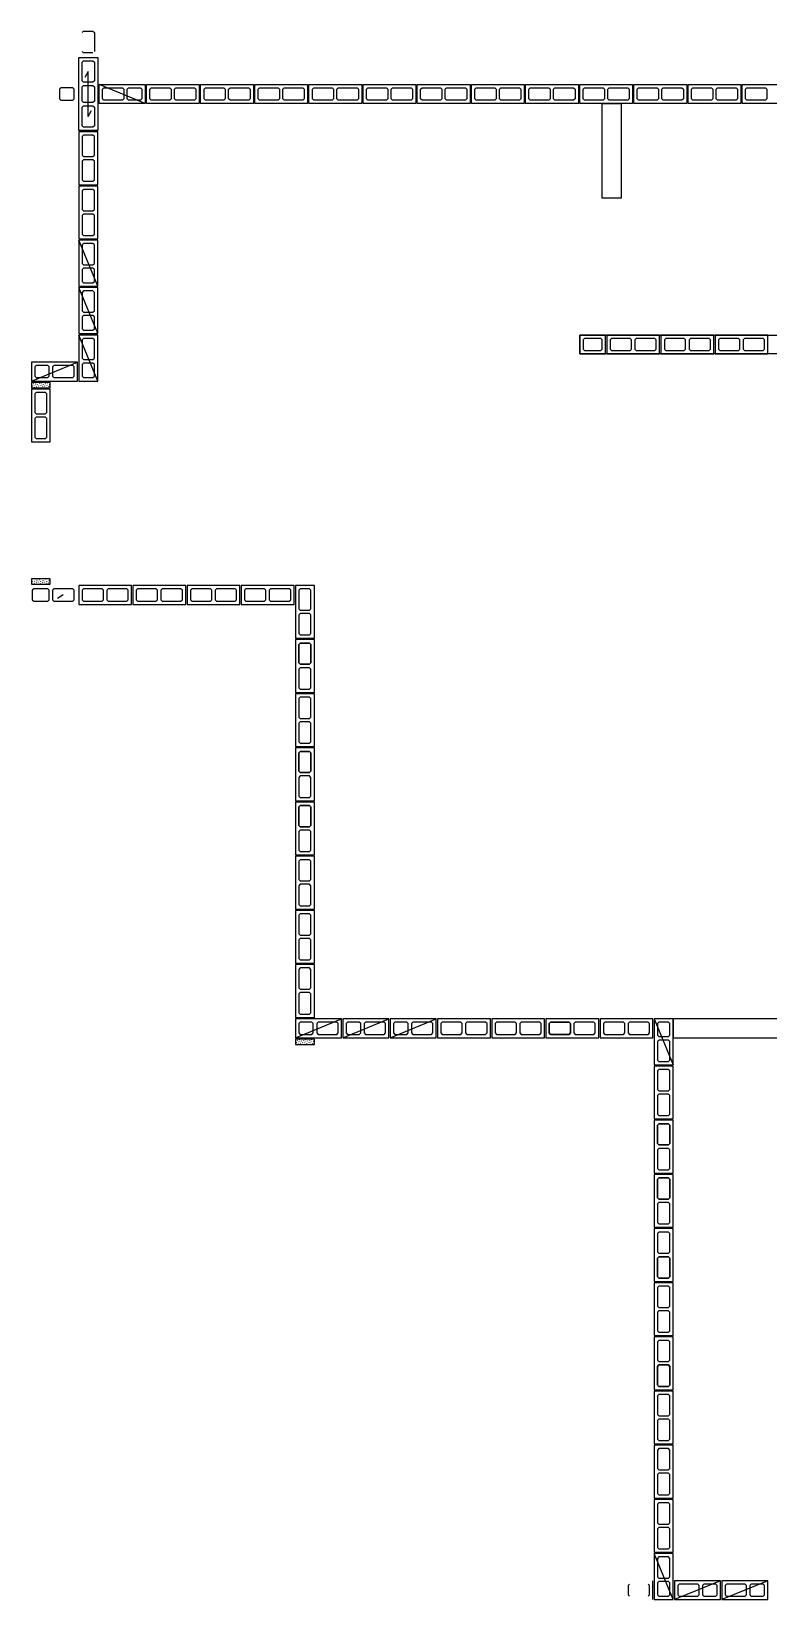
# Model space of a CAD drawing. Header units: metres. Extents: x 4.9 to 18, y -11.1 to 0.5.
# Drawn here: x 4.93 to 10.37, y -11.12 to 0.46 of the extents above; entities that cross this region are included whole.
import ezdxf

# ---------------------------------------------------------------- set-up
doc = ezdxf.new("R2010")
doc.units = ezdxf.units.M
doc.layers.add('ESTRUTURA - ARQ-STA - BLOCOS_ESTRUTURAIS', color=250, linetype='Continuous')
doc.layers.add('F2_LAZOS_ALVENARIA', color=7, linetype='Continuous')

msp = doc.modelspace()

# ---------------------------------------------------------------- linework, layer by layer
at = {"layer": 'ESTRUTURA - ARQ-STA - BLOCOS_ESTRUTURAIS'}
for p, q in [((5.35, 0.166), (5.325, 0.123)), ((5.35, -0.166), (5.35, 0.166)), ((5.77, -0.07), (5.43, 0.07)), ((5.35, -0.166), (5.375, -0.123)), ((5.42, -1.42), (5.28, -1.08)), ((5.42, -1.77), (5.28, -1.43)), ((5.42, -2.12), (5.28, -1.78)), ((4.93, -2.12), (5.27, -1.98)), ((4.93, -2.146), (4.93, -2.146)), ((4.93, -2.168), (4.93, -2.168)), ((4.936, -2.13), (4.936, -2.13)), ((4.938, -2.132), (4.938, -2.132)), ((4.939, -2.155), (4.94, -2.157)), ((4.944, -2.138), (4.946, -2.14)), ((4.95, -2.166), (4.951, -2.168)), ((4.955, -2.149), (4.957, -2.151)), ((4.958, -2.13), (4.958, -2.13)), ((4.961, -2.133), (4.963, -2.135)), ((4.966, -2.161), (4.968, -2.162)), ((4.969, -2.141), (4.969, -2.141)), ((4.972, -2.144), (4.974, -2.146)), ((4.98, -2.13), (4.98, -2.13)), ((4.983, -2.155), (4.985, -2.157)), ((4.989, -2.139), (4.991, -2.141)), ((4.994, -2.167), (4.996, -2.168)), ((5, -2.15), (5.002, -2.152)), ((5.002, -2.13), (5.002, -2.13)), ((5.005, -2.133), (5.007, -2.135)), ((5.011, -2.161), (5.013, -2.163)), ((5.017, -2.144), (5.018, -2.146)), ((5.024, -2.13), (5.024, -2.13)), ((5.028, -2.156), (5.03, -2.157)), ((5.031, -2.159), (5.031, -2.159)), ((5.033, -2.139), (5.035, -2.141)), ((5.039, -2.167), (5.041, -2.169)), ((5.044, -2.15), (5.046, -2.152)), ((5.046, -2.13), (5.046, -2.13)), ((5.05, -2.133), (5.051, -2.135)), ((5.056, -2.161), (5.057, -2.163)), ((5.061, -2.145), (5.063, -2.146)), ((5.062, -2.168), (5.062, -2.168)), ((5.068, -2.13), (5.068, -2.13)), ((4.938, -3.582), (4.938, -3.582)), ((4.944, -3.589), (4.943, -3.587)), ((4.961, -3.583), (4.959, -3.581)), ((4.989, -3.589), (4.987, -3.587)), ((5.005, -3.583), (5.004, -3.582)), ((5.033, -3.589), (5.032, -3.588)), ((5.05, -3.584), (5.048, -3.582)), ((5.07, -3.582), (5.07, -3.582)), ((4.932, -3.62), (4.932, -3.62)), ((4.939, -3.605), (4.937, -3.604)), ((4.95, -3.617), (4.948, -3.615)), ((4.956, -3.6), (4.954, -3.598)), ((4.954, -3.62), (4.954, -3.62)), ((4.967, -3.611), (4.965, -3.609)), ((4.969, -3.591), (4.969, -3.591)), ((4.972, -3.594), (4.97, -3.593)), ((4.976, -3.62), (4.976, -3.62)), ((4.983, -3.606), (4.982, -3.604)), ((4.995, -3.617), (4.993, -3.615)), ((5, -3.6), (4.998, -3.598)), ((4.998, -3.62), (4.998, -3.62)), ((5.011, -3.611), (5.009, -3.609)), ((5.017, -3.595), (5.015, -3.593)), ((5.02, -3.62), (5.02, -3.62)), ((5.028, -3.606), (5.026, -3.604)), ((5.031, -3.609), (5.031, -3.609)), ((5.039, -3.617), (5.037, -3.615)), ((5.042, -3.62), (5.042, -3.62)), ((5.045, -3.601), (5.043, -3.599)), ((5.056, -3.612), (5.054, -3.61)), ((5.061, -3.595), (5.06, -3.593)), ((5.062, -3.618), (5.062, -3.618)), ((5.064, -3.62), (5.064, -3.62)), ((5.07, -3.604), (5.07, -3.604)), ((5.166, -3.7), (5.123, -3.725)), ((6.88, -6.97), (7.22, -6.83)), ((7.23, -6.97), (7.57, -6.83)), ((7.58, -6.97), (7.92, -6.83)), ((9.53, -6.83), (9.67, -7.17)), ((6.88, -6.996), (6.88, -6.996)), ((6.88, -7.018), (6.88, -7.018)), ((6.886, -6.98), (6.886, -6.98)), ((6.888, -6.982), (6.888, -6.982)), ((6.888, -7.005), (6.89, -7.007)), ((6.894, -6.988), (6.896, -6.99)), ((6.9, -7.016), (6.901, -7.018)), ((6.905, -6.999), (6.907, -7.001)), ((6.908, -6.98), (6.908, -6.98)), ((6.911, -6.983), (6.912, -6.985)), ((6.916, -7.011), (6.918, -7.012)), ((6.919, -6.991), (6.919, -6.991)), ((6.922, -6.994), (6.924, -6.996)), ((6.93, -6.98), (6.93, -6.98)), ((6.933, -7.005), (6.935, -7.007)), ((6.939, -6.989), (6.94, -6.991)), ((6.944, -7.017), (6.946, -7.018)), ((6.95, -7), (6.952, -7.002)), ((6.952, -6.98), (6.952, -6.98)), ((6.955, -6.983), (6.957, -6.985)), ((6.961, -7.011), (6.963, -7.013)), ((6.967, -6.994), (6.968, -6.996)), ((6.974, -6.98), (6.974, -6.98)), ((6.978, -7.006), (6.979, -7.007)), ((6.981, -7.009), (6.981, -7.009)), ((6.983, -6.989), (6.985, -6.991)), ((6.989, -7.017), (6.991, -7.019)), ((6.994, -7), (6.996, -7.002)), ((6.996, -6.98), (6.996, -6.98)), ((7, -6.983), (7.001, -6.985)), ((7.006, -7.011), (7.007, -7.013)), ((7.011, -6.995), (7.013, -6.996)), ((7.012, -7.018), (7.012, -7.018)), ((7.018, -6.98), (7.018, -6.98)), ((9.67, -11.12), (9.53, -10.78)), ((10.02, -10.98), (9.68, -11.12)), ((10.37, -10.98), (10.03, -11.12))]:
    msp.add_line(p, q, dxfattribs=at)
for points in [[(5.305, 0.453), (5.315, 0.463), (5.385, 0.463)], [(5.385, 0.463), (5.395, 0.453), (5.395, 0.315)], [(5.42, 0.27), (5.42, -0.27), (5.28, -0.27), (5.28, 0.27), (5.42, 0.27)], [(5.385, 0.305), (5.315, 0.305), (5.305, 0.315)], [(5.385, 0.245), (5.395, 0.235), (5.395, 0.098), (5.385, 0.088), (5.315, 0.088), (5.305, 0.098), (5.305, 0.235), (5.315, 0.245), (5.385, 0.245)], [(5.245, 0.035), (5.235, 0.045), (5.147, 0.045), (5.137, 0.035), (5.137, -0.035), (5.147, -0.045), (5.235, -0.045), (5.245, -0.035), (5.245, 0.035)], [(5.385, 0.063), (5.395, 0.053), (5.395, -0.052), (5.385, -0.062), (5.315, -0.062), (5.305, -0.052), (5.305, 0.053), (5.315, 0.063), (5.385, 0.063)], [(5.77, -0.07), (5.43, -0.07), (5.43, 0.07), (5.77, 0.07), (5.77, -0.07)], [(5.612, -0.035), (5.602, -0.045), (5.465, -0.045), (5.455, -0.035), (5.455, 0.035), (5.465, 0.045), (5.602, 0.045), (5.612, 0.035), (5.612, -0.035)], [(5.745, -0.035), (5.735, -0.045), (5.647, -0.045), (5.637, -0.035), (5.637, 0.035), (5.647, 0.045), (5.735, 0.045), (5.745, 0.035), (5.745, -0.035)], [(5.78, 0.07), (6.17, 0.07), (6.17, -0.07), (5.78, -0.07), (5.78, 0.07)], [(5.805, 0.035), (5.815, 0.045), (5.952, 0.045), (5.962, 0.035), (5.962, -0.035), (5.952, -0.045), (5.815, -0.045), (5.805, -0.035), (5.805, 0.035)], [(5.987, 0.035), (5.997, 0.045), (6.135, 0.045), (6.145, 0.035), (6.145, -0.035), (6.135, -0.045), (5.997, -0.045), (5.987, -0.035), (5.987, 0.035)], [(6.18, 0.07), (6.57, 0.07), (6.57, -0.07), (6.18, -0.07), (6.18, 0.07)], [(6.205, 0.035), (6.215, 0.045), (6.352, 0.045), (6.362, 0.035), (6.362, -0.035), (6.352, -0.045), (6.215, -0.045), (6.205, -0.035), (6.205, 0.035)], [(6.387, 0.035), (6.397, 0.045), (6.535, 0.045), (6.545, 0.035), (6.545, -0.035), (6.535, -0.045), (6.397, -0.045), (6.387, -0.035), (6.387, 0.035)], [(6.58, 0.07), (6.97, 0.07), (6.97, -0.07), (6.58, -0.07), (6.58, 0.07)], [(6.605, 0.035), (6.615, 0.045), (6.752, 0.045), (6.762, 0.035), (6.762, -0.035), (6.752, -0.045), (6.615, -0.045), (6.605, -0.035), (6.605, 0.035)], [(6.787, 0.035), (6.797, 0.045), (6.935, 0.045), (6.945, 0.035), (6.945, -0.035), (6.935, -0.045), (6.797, -0.045), (6.787, -0.035), (6.787, 0.035)], [(6.98, 0.07), (7.37, 0.07), (7.37, -0.07), (6.98, -0.07), (6.98, 0.07)], [(7.005, 0.035), (7.015, 0.045), (7.152, 0.045), (7.162, 0.035), (7.162, -0.035), (7.152, -0.045), (7.015, -0.045), (7.005, -0.035), (7.005, 0.035)], [(7.187, 0.035), (7.197, 0.045), (7.335, 0.045), (7.345, 0.035), (7.345, -0.035), (7.335, -0.045), (7.197, -0.045), (7.187, -0.035), (7.187, 0.035)], [(7.38, 0.07), (7.77, 0.07), (7.77, -0.07), (7.38, -0.07), (7.38, 0.07)], [(7.405, 0.035), (7.415, 0.045), (7.552, 0.045), (7.562, 0.035), (7.562, -0.035), (7.552, -0.045), (7.415, -0.045), (7.405, -0.035), (7.405, 0.035)], [(7.587, 0.035), (7.597, 0.045), (7.735, 0.045), (7.745, 0.035), (7.745, -0.035), (7.735, -0.045), (7.597, -0.045), (7.587, -0.035), (7.587, 0.035)], [(7.78, 0.07), (8.17, 0.07), (8.17, -0.07), (7.78, -0.07), (7.78, 0.07)], [(7.805, 0.035), (7.815, 0.045), (7.952, 0.045), (7.962, 0.035), (7.962, -0.035), (7.952, -0.045), (7.815, -0.045), (7.805, -0.035), (7.805, 0.035)], [(7.987, 0.035), (7.997, 0.045), (8.135, 0.045), (8.145, 0.035), (8.145, -0.035), (8.135, -0.045), (7.997, -0.045), (7.987, -0.035), (7.987, 0.035)], [(8.18, 0.07), (8.57, 0.07), (8.57, -0.07), (8.18, -0.07), (8.18, 0.07)], [(8.205, 0.035), (8.215, 0.045), (8.352, 0.045), (8.362, 0.035), (8.362, -0.035), (8.352, -0.045), (8.215, -0.045), (8.205, -0.035), (8.205, 0.035)], [(8.387, 0.035), (8.397, 0.045), (8.535, 0.045), (8.545, 0.035), (8.545, -0.035), (8.535, -0.045), (8.397, -0.045), (8.387, -0.035), (8.387, 0.035)], [(8.58, 0.07), (8.97, 0.07), (8.97, -0.07), (8.58, -0.07), (8.58, 0.07)], [(8.605, 0.035), (8.615, 0.045), (8.752, 0.045), (8.762, 0.035), (8.762, -0.035), (8.752, -0.045), (8.615, -0.045), (8.605, -0.035), (8.605, 0.035)], [(8.787, 0.035), (8.797, 0.045), (8.935, 0.045), (8.945, 0.035), (8.945, -0.035), (8.935, -0.045), (8.797, -0.045), (8.787, -0.035), (8.787, 0.035)], [(8.98, 0.07), (9.37, 0.07), (9.37, -0.07), (8.98, -0.07), (8.98, 0.07)], [(9.005, 0.035), (9.015, 0.045), (9.152, 0.045), (9.162, 0.035), (9.162, -0.035), (9.152, -0.045), (9.015, -0.045), (9.005, -0.035), (9.005, 0.035)], [(9.187, 0.035), (9.197, 0.045), (9.335, 0.045), (9.345, 0.035), (9.345, -0.035), (9.335, -0.045), (9.197, -0.045), (9.187, -0.035), (9.187, 0.035)], [(9.38, 0.07), (9.77, 0.07), (9.77, -0.07), (9.38, -0.07), (9.38, 0.07)], [(9.405, 0.035), (9.415, 0.045), (9.552, 0.045), (9.562, 0.035), (9.562, -0.035), (9.552, -0.045), (9.415, -0.045), (9.405, -0.035), (9.405, 0.035)], [(9.587, 0.035), (9.597, 0.045), (9.735, 0.045), (9.745, 0.035), (9.745, -0.035), (9.735, -0.045), (9.597, -0.045), (9.587, -0.035), (9.587, 0.035)], [(9.78, 0.07), (10.17, 0.07), (10.17, -0.07), (9.78, -0.07), (9.78, 0.07)], [(9.805, 0.035), (9.815, 0.045), (9.952, 0.045), (9.962, 0.035), (9.962, -0.035), (9.952, -0.045), (9.815, -0.045), (9.805, -0.035), (9.805, 0.035)], [(9.987, 0.035), (9.997, 0.045), (10.135, 0.045), (10.145, 0.035), (10.145, -0.035), (10.135, -0.045), (9.997, -0.045), (9.987, -0.035), (9.987, 0.035)], [(10.18, 0.07), (10.57, 0.07), (10.57, -0.07), (10.18, -0.07), (10.18, 0.07)], [(10.205, 0.035), (10.215, 0.045), (10.352, 0.045), (10.362, 0.035), (10.362, -0.035), (10.352, -0.045), (10.215, -0.045), (10.205, -0.035), (10.205, 0.035)], [(5.385, -0.087), (5.395, -0.097), (5.395, -0.235), (5.385, -0.245), (5.315, -0.245), (5.305, -0.235), (5.305, -0.097), (5.315, -0.087), (5.385, -0.087)], [(5.42, -0.67), (5.42, -0.28), (5.28, -0.28), (5.28, -0.67), (5.42, -0.67)], [(5.385, -0.462), (5.395, -0.452), (5.395, -0.315), (5.385, -0.305), (5.315, -0.305), (5.305, -0.315), (5.305, -0.452), (5.315, -0.462), (5.385, -0.462)], [(5.385, -0.645), (5.395, -0.635), (5.395, -0.497), (5.385, -0.487), (5.315, -0.487), (5.305, -0.497), (5.305, -0.635), (5.315, -0.645), (5.385, -0.645)], [(5.42, -1.07), (5.42, -0.68), (5.28, -0.68), (5.28, -1.07), (5.42, -1.07)], [(5.385, -0.862), (5.395, -0.852), (5.395, -0.715), (5.385, -0.705), (5.315, -0.705), (5.305, -0.715), (5.305, -0.852), (5.315, -0.862), (5.385, -0.862)], [(5.385, -1.045), (5.395, -1.035), (5.395, -0.897), (5.385, -0.887), (5.315, -0.887), (5.305, -0.897), (5.305, -1.035), (5.315, -1.045), (5.385, -1.045)], [(5.42, -1.42), (5.42, -1.08), (5.28, -1.08), (5.28, -1.42), (5.42, -1.42)], [(5.385, -1.262), (5.395, -1.252), (5.395, -1.115), (5.385, -1.105), (5.315, -1.105), (5.305, -1.115), (5.305, -1.252), (5.315, -1.262), (5.385, -1.262)], [(5.385, -1.395), (5.395, -1.385), (5.395, -1.297), (5.385, -1.287), (5.315, -1.287), (5.305, -1.297), (5.305, -1.385), (5.315, -1.395), (5.385, -1.395)], [(5.42, -1.77), (5.42, -1.43), (5.28, -1.43), (5.28, -1.77), (5.42, -1.77)], [(5.385, -1.612), (5.395, -1.602), (5.395, -1.465), (5.385, -1.455), (5.315, -1.455), (5.305, -1.465), (5.305, -1.602), (5.315, -1.612), (5.385, -1.612)], [(5.385, -1.745), (5.395, -1.735), (5.395, -1.647), (5.385, -1.637), (5.315, -1.637), (5.305, -1.647), (5.305, -1.735), (5.315, -1.745), (5.385, -1.745)], [(5.42, -2.12), (5.42, -1.78), (5.28, -1.78), (5.28, -2.12), (5.42, -2.12)], [(5.385, -1.962), (5.395, -1.952), (5.395, -1.815), (5.385, -1.805), (5.315, -1.805), (5.305, -1.815), (5.305, -1.952), (5.315, -1.962), (5.385, -1.962)], [(9.17, -1.78), (8.98, -1.78), (8.98, -1.92), (9.17, -1.92), (9.17, -1.78)], [(9.145, -1.815), (9.135, -1.805), (9.015, -1.805), (9.005, -1.815), (9.005, -1.885), (9.015, -1.895), (9.135, -1.895), (9.145, -1.885), (9.145, -1.815)], [(9.57, -1.78), (9.18, -1.78), (9.18, -1.92), (9.57, -1.92), (9.57, -1.78)], [(9.362, -1.815), (9.352, -1.805), (9.215, -1.805), (9.205, -1.815), (9.205, -1.885), (9.215, -1.895), (9.352, -1.895), (9.362, -1.885), (9.362, -1.815)], [(9.545, -1.815), (9.535, -1.805), (9.397, -1.805), (9.387, -1.815), (9.387, -1.885), (9.397, -1.895), (9.535, -1.895), (9.545, -1.885), (9.545, -1.815)], [(9.97, -1.78), (9.58, -1.78), (9.58, -1.92), (9.97, -1.92), (9.97, -1.78)], [(9.762, -1.815), (9.752, -1.805), (9.615, -1.805), (9.605, -1.815), (9.605, -1.885), (9.615, -1.895), (9.752, -1.895), (9.762, -1.885), (9.762, -1.815)], [(9.762, -1.815), (9.752, -1.805), (9.615, -1.805), (9.605, -1.815), (9.605, -1.885), (9.615, -1.895), (9.752, -1.895), (9.762, -1.885), (9.762, -1.815)], [(9.945, -1.815), (9.935, -1.805), (9.797, -1.805), (9.787, -1.815), (9.787, -1.885), (9.797, -1.895), (9.935, -1.895), (9.945, -1.885), (9.945, -1.815)], [(10.37, -1.78), (9.98, -1.78), (9.98, -1.92), (10.37, -1.92), (10.37, -1.78)], [(10.162, -1.815), (10.152, -1.805), (10.015, -1.805), (10.005, -1.815), (10.005, -1.885), (10.015, -1.895), (10.152, -1.895), (10.162, -1.885), (10.162, -1.815)], [(10.345, -1.815), (10.335, -1.805), (10.197, -1.805), (10.187, -1.815), (10.187, -1.885), (10.197, -1.895), (10.335, -1.895), (10.345, -1.885), (10.345, -1.815)], [(10.345, -1.815), (10.335, -1.805), (10.197, -1.805), (10.187, -1.815), (10.187, -1.885), (10.197, -1.895), (10.335, -1.895), (10.345, -1.885), (10.345, -1.815)], [(4.93, -2.12), (5.27, -2.12), (5.27, -1.98), (4.93, -1.98), (4.93, -2.12)], [(4.955, -2.085), (4.965, -2.095), (5.052, -2.095), (5.062, -2.085), (5.062, -2.015), (5.052, -2.005), (4.965, -2.005), (4.955, -2.015), (4.955, -2.085)], [(5.087, -2.085), (5.097, -2.095), (5.235, -2.095), (5.245, -2.085), (5.245, -2.015), (5.235, -2.005), (5.097, -2.005), (5.087, -2.015), (5.087, -2.085)], [(5.385, -2.095), (5.395, -2.085), (5.395, -1.997), (5.385, -1.987), (5.315, -1.987), (5.305, -1.997), (5.305, -2.085), (5.315, -2.095), (5.385, -2.095)], [(4.93, -2.13), (4.93, -2.17), (5.07, -2.17), (5.07, -2.13), (4.93, -2.13)], [(4.93, -2.18), (4.93, -2.57), (5.07, -2.57), (5.07, -2.18), (4.93, -2.18)], [(4.965, -2.205), (4.955, -2.215), (4.955, -2.352), (4.965, -2.362), (5.035, -2.362), (5.045, -2.352), (5.045, -2.215), (5.035, -2.205), (4.965, -2.205)], [(4.965, -2.387), (4.955, -2.397), (4.955, -2.535), (4.965, -2.545), (5.035, -2.545), (5.045, -2.535), (5.045, -2.397), (5.035, -2.387), (4.965, -2.387)], [(5.07, -3.62), (5.07, -3.58), (4.93, -3.58), (4.93, -3.62), (5.07, -3.62)], [(5.062, -3.665), (5.052, -3.655), (4.947, -3.655), (4.937, -3.665), (4.937, -3.735), (4.947, -3.745), (5.052, -3.745), (5.062, -3.735), (5.062, -3.665)], [(5.245, -3.665), (5.235, -3.655), (5.097, -3.655), (5.087, -3.665), (5.087, -3.735), (5.097, -3.745), (5.235, -3.745), (5.245, -3.735), (5.245, -3.665)], [(5.67, -3.63), (5.28, -3.63), (5.28, -3.77), (5.67, -3.77), (5.67, -3.63)], [(5.462, -3.665), (5.452, -3.655), (5.315, -3.655), (5.305, -3.665), (5.305, -3.735), (5.315, -3.745), (5.452, -3.745), (5.462, -3.735), (5.462, -3.665)], [(5.645, -3.665), (5.635, -3.655), (5.497, -3.655), (5.487, -3.665), (5.487, -3.735), (5.497, -3.745), (5.635, -3.745), (5.645, -3.735), (5.645, -3.665)], [(6.07, -3.63), (5.68, -3.63), (5.68, -3.77), (6.07, -3.77), (6.07, -3.63)], [(5.862, -3.665), (5.852, -3.655), (5.715, -3.655), (5.705, -3.665), (5.705, -3.735), (5.715, -3.745), (5.852, -3.745), (5.862, -3.735), (5.862, -3.665)], [(6.045, -3.665), (6.035, -3.655), (5.897, -3.655), (5.887, -3.665), (5.887, -3.735), (5.897, -3.745), (6.035, -3.745), (6.045, -3.735), (6.045, -3.665)], [(6.47, -3.63), (6.08, -3.63), (6.08, -3.77), (6.47, -3.77), (6.47, -3.63)], [(6.262, -3.665), (6.252, -3.655), (6.115, -3.655), (6.105, -3.665), (6.105, -3.735), (6.115, -3.745), (6.252, -3.745), (6.262, -3.735), (6.262, -3.665)], [(6.445, -3.665), (6.435, -3.655), (6.297, -3.655), (6.287, -3.665), (6.287, -3.735), (6.297, -3.745), (6.435, -3.745), (6.445, -3.735), (6.445, -3.665)], [(6.87, -3.63), (6.48, -3.63), (6.48, -3.77), (6.87, -3.77), (6.87, -3.63)], [(6.662, -3.665), (6.652, -3.655), (6.515, -3.655), (6.505, -3.665), (6.505, -3.735), (6.515, -3.745), (6.652, -3.745), (6.662, -3.735), (6.662, -3.665)], [(6.845, -3.665), (6.835, -3.655), (6.697, -3.655), (6.687, -3.665), (6.687, -3.735), (6.697, -3.745), (6.835, -3.745), (6.845, -3.735), (6.845, -3.665)], [(6.88, -3.63), (6.88, -4.02), (7.02, -4.02), (7.02, -3.63), (6.88, -3.63)], [(6.915, -3.655), (6.905, -3.665), (6.905, -3.802), (6.915, -3.812), (6.985, -3.812), (6.995, -3.802), (6.995, -3.665), (6.985, -3.655), (6.915, -3.655)], [(6.915, -3.837), (6.905, -3.847), (6.905, -3.985), (6.915, -3.995), (6.985, -3.995), (6.995, -3.985), (6.995, -3.847), (6.985, -3.837), (6.915, -3.837)], [(6.88, -4.03), (6.88, -4.42), (7.02, -4.42), (7.02, -4.03), (6.88, -4.03)], [(6.915, -4.055), (6.905, -4.065), (6.905, -4.202), (6.915, -4.212), (6.985, -4.212), (6.995, -4.202), (6.995, -4.065), (6.985, -4.055), (6.915, -4.055)], [(6.985, -4.055), (6.995, -4.065), (6.995, -4.202), (6.985, -4.212), (6.915, -4.212), (6.905, -4.202), (6.905, -4.065), (6.915, -4.055), (6.985, -4.055)], [(6.915, -4.237), (6.905, -4.247), (6.905, -4.385), (6.915, -4.395), (6.985, -4.395), (6.995, -4.385), (6.995, -4.247), (6.985, -4.237), (6.915, -4.237)], [(6.915, -4.237), (6.905, -4.247), (6.905, -4.385), (6.915, -4.395), (6.985, -4.395), (6.995, -4.385), (6.995, -4.247), (6.985, -4.237), (6.915, -4.237)], [(6.88, -4.43), (6.88, -4.82), (7.02, -4.82), (7.02, -4.43), (6.88, -4.43)], [(6.915, -4.455), (6.905, -4.465), (6.905, -4.602), (6.915, -4.612), (6.985, -4.612), (6.995, -4.602), (6.995, -4.465), (6.985, -4.455), (6.915, -4.455)], [(6.915, -4.637), (6.905, -4.647), (6.905, -4.785), (6.915, -4.795), (6.985, -4.795), (6.995, -4.785), (6.995, -4.647), (6.985, -4.637), (6.915, -4.637)], [(6.915, -4.637), (6.905, -4.647), (6.905, -4.785), (6.915, -4.795), (6.985, -4.795), (6.995, -4.785), (6.995, -4.647), (6.985, -4.637), (6.915, -4.637)], [(6.88, -4.83), (6.88, -5.22), (7.02, -5.22), (7.02, -4.83), (6.88, -4.83)], [(6.915, -4.855), (6.905, -4.865), (6.905, -5.002), (6.915, -5.012), (6.985, -5.012), (6.995, -5.002), (6.995, -4.865), (6.985, -4.855), (6.915, -4.855)], [(6.985, -4.855), (6.995, -4.865), (6.995, -5.002), (6.985, -5.012), (6.915, -5.012), (6.905, -5.002), (6.905, -4.865), (6.915, -4.855), (6.985, -4.855)], [(6.915, -5.037), (6.905, -5.047), (6.905, -5.185), (6.915, -5.195), (6.985, -5.195), (6.995, -5.185), (6.995, -5.047), (6.985, -5.037), (6.915, -5.037)], [(6.88, -5.23), (6.88, -5.62), (7.02, -5.62), (7.02, -5.23), (6.88, -5.23)], [(6.915, -5.255), (6.905, -5.265), (6.905, -5.402), (6.915, -5.412), (6.985, -5.412), (6.995, -5.402), (6.995, -5.265), (6.985, -5.255), (6.915, -5.255)], [(6.985, -5.255), (6.995, -5.265), (6.995, -5.402), (6.985, -5.412), (6.915, -5.412), (6.905, -5.402), (6.905, -5.265), (6.915, -5.255), (6.985, -5.255)], [(6.915, -5.437), (6.905, -5.447), (6.905, -5.585), (6.915, -5.595), (6.985, -5.595), (6.995, -5.585), (6.995, -5.447), (6.985, -5.437), (6.915, -5.437)], [(6.88, -5.63), (6.88, -6.02), (7.02, -6.02), (7.02, -5.63), (6.88, -5.63)], [(6.915, -5.655), (6.905, -5.665), (6.905, -5.802), (6.915, -5.812), (6.985, -5.812), (6.995, -5.802), (6.995, -5.665), (6.985, -5.655), (6.915, -5.655)], [(6.915, -5.837), (6.905, -5.847), (6.905, -5.985), (6.915, -5.995), (6.985, -5.995), (6.995, -5.985), (6.995, -5.847), (6.985, -5.837), (6.915, -5.837)], [(6.88, -6.03), (6.88, -6.42), (7.02, -6.42), (7.02, -6.03), (6.88, -6.03)], [(6.915, -6.055), (6.905, -6.065), (6.905, -6.202), (6.915, -6.212), (6.985, -6.212), (6.995, -6.202), (6.995, -6.065), (6.985, -6.055), (6.915, -6.055)], [(6.915, -6.237), (6.905, -6.247), (6.905, -6.385), (6.915, -6.395), (6.985, -6.395), (6.995, -6.385), (6.995, -6.247), (6.985, -6.237), (6.915, -6.237)], [(6.88, -6.43), (6.88, -6.82), (7.02, -6.82), (7.02, -6.43), (6.88, -6.43)], [(6.915, -6.455), (6.905, -6.465), (6.905, -6.602), (6.915, -6.612), (6.985, -6.612), (6.995, -6.602), (6.995, -6.465), (6.985, -6.455), (6.915, -6.455)], [(6.915, -6.637), (6.905, -6.647), (6.905, -6.785), (6.915, -6.795), (6.985, -6.795), (6.995, -6.785), (6.995, -6.647), (6.985, -6.637), (6.915, -6.637)], [(6.88, -6.97), (7.22, -6.97), (7.22, -6.83), (6.88, -6.83), (6.88, -6.97)], [(7.23, -6.97), (7.57, -6.97), (7.57, -6.83), (7.23, -6.83), (7.23, -6.97)], [(7.58, -6.97), (7.92, -6.97), (7.92, -6.83), (7.58, -6.83), (7.58, -6.97)], [(8.32, -6.83), (7.93, -6.83), (7.93, -6.97), (8.32, -6.97), (8.32, -6.83)], [(8.72, -6.83), (8.33, -6.83), (8.33, -6.97), (8.72, -6.97), (8.72, -6.83)], [(9.12, -6.83), (8.73, -6.83), (8.73, -6.97), (9.12, -6.97), (9.12, -6.83)], [(9.52, -6.83), (9.13, -6.83), (9.13, -6.97), (9.52, -6.97), (9.52, -6.83)], [(9.53, -6.83), (9.53, -7.17), (9.67, -7.17), (9.67, -6.83), (9.53, -6.83)], [(6.905, -6.935), (6.915, -6.945), (7.002, -6.945), (7.012, -6.935), (7.012, -6.865), (7.002, -6.855), (6.915, -6.855), (6.905, -6.865), (6.905, -6.935)], [(7.037, -6.935), (7.047, -6.945), (7.185, -6.945), (7.195, -6.935), (7.195, -6.865), (7.185, -6.855), (7.047, -6.855), (7.037, -6.865), (7.037, -6.935)], [(7.255, -6.935), (7.265, -6.945), (7.352, -6.945), (7.362, -6.935), (7.362, -6.865), (7.352, -6.855), (7.265, -6.855), (7.255, -6.865), (7.255, -6.935)], [(7.387, -6.935), (7.397, -6.945), (7.535, -6.945), (7.545, -6.935), (7.545, -6.865), (7.535, -6.855), (7.397, -6.855), (7.387, -6.865), (7.387, -6.935)], [(7.605, -6.935), (7.615, -6.945), (7.702, -6.945), (7.712, -6.935), (7.712, -6.865), (7.702, -6.855), (7.615, -6.855), (7.605, -6.865), (7.605, -6.935)], [(7.737, -6.935), (7.747, -6.945), (7.885, -6.945), (7.895, -6.935), (7.895, -6.865), (7.885, -6.855), (7.747, -6.855), (7.737, -6.865), (7.737, -6.935)], [(8.112, -6.865), (8.102, -6.855), (7.965, -6.855), (7.955, -6.865), (7.955, -6.935), (7.965, -6.945), (8.102, -6.945), (8.112, -6.935), (8.112, -6.865)], [(8.295, -6.865), (8.285, -6.855), (8.147, -6.855), (8.137, -6.865), (8.137, -6.935), (8.147, -6.945), (8.285, -6.945), (8.295, -6.935), (8.295, -6.865)], [(8.512, -6.865), (8.502, -6.855), (8.365, -6.855), (8.355, -6.865), (8.355, -6.935), (8.365, -6.945), (8.502, -6.945), (8.512, -6.935), (8.512, -6.865)], [(8.695, -6.865), (8.685, -6.855), (8.547, -6.855), (8.537, -6.865), (8.537, -6.935), (8.547, -6.945), (8.685, -6.945), (8.695, -6.935), (8.695, -6.865)], [(8.912, -6.865), (8.902, -6.855), (8.765, -6.855), (8.755, -6.865), (8.755, -6.935), (8.765, -6.945), (8.902, -6.945), (8.912, -6.935), (8.912, -6.865)], [(8.755, -6.865), (8.765, -6.855), (8.902, -6.855), (8.912, -6.865), (8.912, -6.935), (8.902, -6.945), (8.765, -6.945), (8.755, -6.935), (8.755, -6.865)], [(9.095, -6.865), (9.085, -6.855), (8.947, -6.855), (8.937, -6.865), (8.937, -6.935), (8.947, -6.945), (9.085, -6.945), (9.095, -6.935), (9.095, -6.865)], [(9.312, -6.865), (9.302, -6.855), (9.165, -6.855), (9.155, -6.865), (9.155, -6.935), (9.165, -6.945), (9.302, -6.945), (9.312, -6.935), (9.312, -6.865)], [(9.495, -6.865), (9.485, -6.855), (9.347, -6.855), (9.337, -6.865), (9.337, -6.935), (9.347, -6.945), (9.485, -6.945), (9.495, -6.935), (9.495, -6.865)], [(9.565, -6.855), (9.555, -6.865), (9.555, -6.952), (9.565, -6.962), (9.635, -6.962), (9.645, -6.952), (9.645, -6.865), (9.635, -6.855), (9.565, -6.855)], [(6.88, -6.98), (6.88, -7.02), (7.02, -7.02), (7.02, -6.98), (6.88, -6.98)], [(9.565, -6.987), (9.555, -6.997), (9.555, -7.135), (9.565, -7.145), (9.635, -7.145), (9.645, -7.135), (9.645, -6.997), (9.635, -6.987), (9.565, -6.987)], [(9.67, -7.57), (9.67, -7.18), (9.53, -7.18), (9.53, -7.57), (9.67, -7.57)], [(9.635, -7.362), (9.645, -7.352), (9.645, -7.215), (9.635, -7.205), (9.565, -7.205), (9.555, -7.215), (9.555, -7.352), (9.565, -7.362), (9.635, -7.362)], [(9.635, -7.545), (9.645, -7.535), (9.645, -7.397), (9.635, -7.387), (9.565, -7.387), (9.555, -7.397), (9.555, -7.535), (9.565, -7.545), (9.635, -7.545)], [(9.67, -7.97), (9.67, -7.58), (9.53, -7.58), (9.53, -7.97), (9.67, -7.97)], [(9.635, -7.762), (9.645, -7.752), (9.645, -7.615), (9.635, -7.605), (9.565, -7.605), (9.555, -7.615), (9.555, -7.752), (9.565, -7.762), (9.635, -7.762)], [(9.635, -7.605), (9.645, -7.615), (9.645, -7.752), (9.635, -7.762), (9.565, -7.762), (9.555, -7.752), (9.555, -7.615), (9.565, -7.605), (9.635, -7.605)], [(9.635, -7.945), (9.645, -7.935), (9.645, -7.797), (9.635, -7.787), (9.565, -7.787), (9.555, -7.797), (9.555, -7.935), (9.565, -7.945), (9.635, -7.945)], [(9.67, -8.37), (9.67, -7.98), (9.53, -7.98), (9.53, -8.37), (9.67, -8.37)], [(9.635, -8.162), (9.645, -8.152), (9.645, -8.015), (9.635, -8.005), (9.565, -8.005), (9.555, -8.015), (9.555, -8.152), (9.565, -8.162), (9.635, -8.162)], [(9.635, -8.005), (9.645, -8.015), (9.645, -8.152), (9.635, -8.162), (9.565, -8.162), (9.555, -8.152), (9.555, -8.015), (9.565, -8.005), (9.635, -8.005)], [(9.635, -8.345), (9.645, -8.335), (9.645, -8.197), (9.635, -8.187), (9.565, -8.187), (9.555, -8.197), (9.555, -8.335), (9.565, -8.345), (9.635, -8.345)], [(9.67, -8.77), (9.67, -8.38), (9.53, -8.38), (9.53, -8.77), (9.67, -8.77)], [(9.635, -8.562), (9.645, -8.552), (9.645, -8.415), (9.635, -8.405), (9.565, -8.405), (9.555, -8.415), (9.555, -8.552), (9.565, -8.562), (9.635, -8.562)], [(9.635, -8.745), (9.645, -8.735), (9.645, -8.597), (9.635, -8.587), (9.565, -8.587), (9.555, -8.597), (9.555, -8.735), (9.565, -8.745), (9.635, -8.745)], [(9.635, -8.587), (9.645, -8.597), (9.645, -8.735), (9.635, -8.745), (9.565, -8.745), (9.555, -8.735), (9.555, -8.597), (9.565, -8.587), (9.635, -8.587)], [(9.67, -9.17), (9.67, -8.78), (9.53, -8.78), (9.53, -9.17), (9.67, -9.17)], [(9.635, -8.962), (9.645, -8.952), (9.645, -8.815), (9.635, -8.805), (9.565, -8.805), (9.555, -8.815), (9.555, -8.952), (9.565, -8.962), (9.635, -8.962)], [(9.635, -9.145), (9.645, -9.135), (9.645, -8.997), (9.635, -8.987), (9.565, -8.987), (9.555, -8.997), (9.555, -9.135), (9.565, -9.145), (9.635, -9.145)], [(9.67, -9.57), (9.67, -9.18), (9.53, -9.18), (9.53, -9.57), (9.67, -9.57)], [(9.635, -9.362), (9.645, -9.352), (9.645, -9.215), (9.635, -9.205), (9.565, -9.205), (9.555, -9.215), (9.555, -9.352), (9.565, -9.362), (9.635, -9.362)], [(9.635, -9.545), (9.645, -9.535), (9.645, -9.397), (9.635, -9.387), (9.565, -9.387), (9.555, -9.397), (9.555, -9.535), (9.565, -9.545), (9.635, -9.545)], [(9.635, -9.387), (9.645, -9.397), (9.645, -9.535), (9.635, -9.545), (9.565, -9.545), (9.555, -9.535), (9.555, -9.397), (9.565, -9.387), (9.635, -9.387)], [(9.67, -9.97), (9.67, -9.58), (9.53, -9.58), (9.53, -9.97), (9.67, -9.97)], [(9.635, -9.762), (9.645, -9.752), (9.645, -9.615), (9.635, -9.605), (9.565, -9.605), (9.555, -9.615), (9.555, -9.752), (9.565, -9.762), (9.635, -9.762)], [(9.635, -9.945), (9.645, -9.935), (9.645, -9.797), (9.635, -9.787), (9.565, -9.787), (9.555, -9.797), (9.555, -9.935), (9.565, -9.945), (9.635, -9.945)], [(9.67, -10.37), (9.67, -9.98), (9.53, -9.98), (9.53, -10.37), (9.67, -10.37)], [(9.635, -10.162), (9.645, -10.152), (9.645, -10.015), (9.635, -10.005), (9.565, -10.005), (9.555, -10.015), (9.555, -10.152), (9.565, -10.162), (9.635, -10.162)], [(9.635, -10.345), (9.645, -10.335), (9.645, -10.197), (9.635, -10.187), (9.565, -10.187), (9.555, -10.197), (9.555, -10.335), (9.565, -10.345), (9.635, -10.345)], [(9.67, -10.77), (9.67, -10.38), (9.53, -10.38), (9.53, -10.77), (9.67, -10.77)], [(9.635, -10.562), (9.645, -10.552), (9.645, -10.415), (9.635, -10.405), (9.565, -10.405), (9.555, -10.415), (9.555, -10.552), (9.565, -10.562), (9.635, -10.562)], [(9.635, -10.745), (9.645, -10.735), (9.645, -10.597), (9.635, -10.587), (9.565, -10.587), (9.555, -10.597), (9.555, -10.735), (9.565, -10.745), (9.635, -10.745)], [(9.67, -11.12), (9.67, -10.78), (9.53, -10.78), (9.53, -11.12), (9.67, -11.12)], [(9.635, -10.962), (9.645, -10.952), (9.645, -10.815), (9.635, -10.805), (9.565, -10.805), (9.555, -10.815), (9.555, -10.952), (9.565, -10.962), (9.635, -10.962)], [(9.52, -11.12), (9.52, -10.98)], [(9.635, -11.095), (9.645, -11.085), (9.645, -10.997), (9.635, -10.987), (9.565, -10.987), (9.555, -10.997), (9.555, -11.085), (9.565, -11.095), (9.635, -11.095)], [(10.02, -10.98), (9.68, -10.98), (9.68, -11.12), (10.02, -11.12), (10.02, -10.98)], [(10.37, -10.98), (10.03, -10.98), (10.03, -11.12), (10.37, -11.12), (10.37, -10.98)], [(9.347, -11.005), (9.337, -11.015), (9.337, -11.085)], [(9.337, -11.085), (9.347, -11.095)], [(9.485, -11.095), (9.495, -11.085), (9.495, -11.015), (9.485, -11.005)], [(9.862, -11.015), (9.852, -11.005), (9.715, -11.005), (9.705, -11.015), (9.705, -11.085), (9.715, -11.095), (9.852, -11.095), (9.862, -11.085), (9.862, -11.015)], [(9.995, -11.015), (9.985, -11.005), (9.897, -11.005), (9.887, -11.015), (9.887, -11.085), (9.897, -11.095), (9.985, -11.095), (9.995, -11.085), (9.995, -11.015)], [(10.212, -11.015), (10.202, -11.005), (10.065, -11.005), (10.055, -11.015), (10.055, -11.085), (10.065, -11.095), (10.202, -11.095), (10.212, -11.085), (10.212, -11.015)], [(10.345, -11.015), (10.335, -11.005), (10.247, -11.005), (10.237, -11.015), (10.237, -11.085), (10.247, -11.095), (10.335, -11.095), (10.345, -11.085), (10.345, -11.015)]]:
    msp.add_lwpolyline(points, dxfattribs=at)
at = {"layer": 'F2_LAZOS_ALVENARIA'}
for points in [[(9.285, -0.77), (9.145, -0.77), (9.145, -0.07), (9.285, -0.07)], [(10.78, -1.63), (10.92, -1.63), (10.92, -1.97), (10.78, -1.97), (10.78, -1.92), (8.98, -1.92), (8.98, -1.78), (10.78, -1.78)], [(11.22, -6.83), (9.67, -6.83), (9.67, -6.97), (11.22, -6.97)]]:
    msp.add_lwpolyline(points, close=True, dxfattribs=at)

doc.saveas('drawing.dxf')
